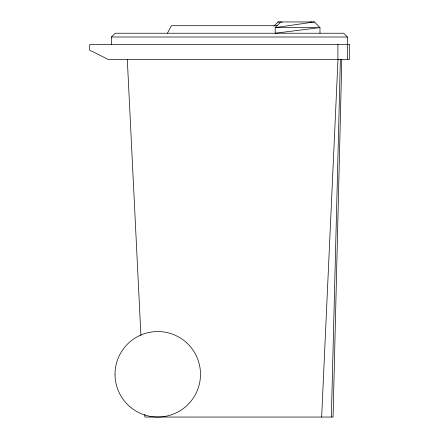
<?xml version="1.0" encoding="UTF-8"?>
<svg xmlns="http://www.w3.org/2000/svg" width="439" height="439" viewBox="0 0 439 439"><rect width="100%" height="100%" fill="white"/><g stroke="black" fill="none" stroke-linecap="round" stroke-linejoin="round"><path stroke-width="0.66" d="M341.794 59.578L333.069 417.05L144.925 417.05L144.793 414.312M331.357 417.05L340.384 59.578M321.655 417.05L337.986 59.578M167.418 33.238L171.397 25.714L277.245 25.714M273.793 26.181L277.997 21.95L314.384 21.95L319.987 27.597L319.987 33.238M111.446 44.526L111.446 37.002L115.254 33.238L343.633 33.238L347.392 37.002L347.392 44.526M310.208 22.142L311.564 21.95M314.384 21.95L275.215 27.597L275.215 33.238L319.987 27.597L275.215 27.597L280.817 21.95L282.167 22.142M111.446 37.002L347.392 37.002M277.997 21.95L279.347 22.142M127.31 59.578L140.914 335.555M347.606 44.526L347.606 59.578M337.904 44.526L337.904 59.578M349.318 44.526L89.682 44.526L89.682 50.172L108.493 59.578L349.318 59.578L349.318 44.526M115.013 374.291A42.731 42.731 0 0 0 157.755 417.034A42.731 42.731 0 0 0 200.497 374.291A42.731 42.731 0 0 0 157.755 331.549A42.731 42.731 0 0 0 115.013 374.291"/></g></svg>
